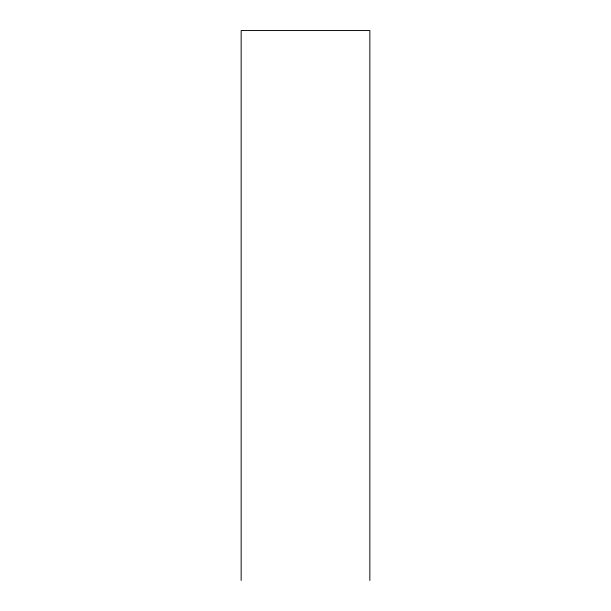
<?xml version="1.0" encoding="UTF-8"?>
<svg xmlns="http://www.w3.org/2000/svg" width="611" height="611" viewBox="0 0 611 611"><rect width="100%" height="100%" fill="white"/><g stroke="black" fill="none" stroke-linecap="round" stroke-linejoin="round"><path stroke-width="0.92" d="M369.846 580.45L369.846 30.55L241.154 30.55L241.154 580.45"/></g></svg>
